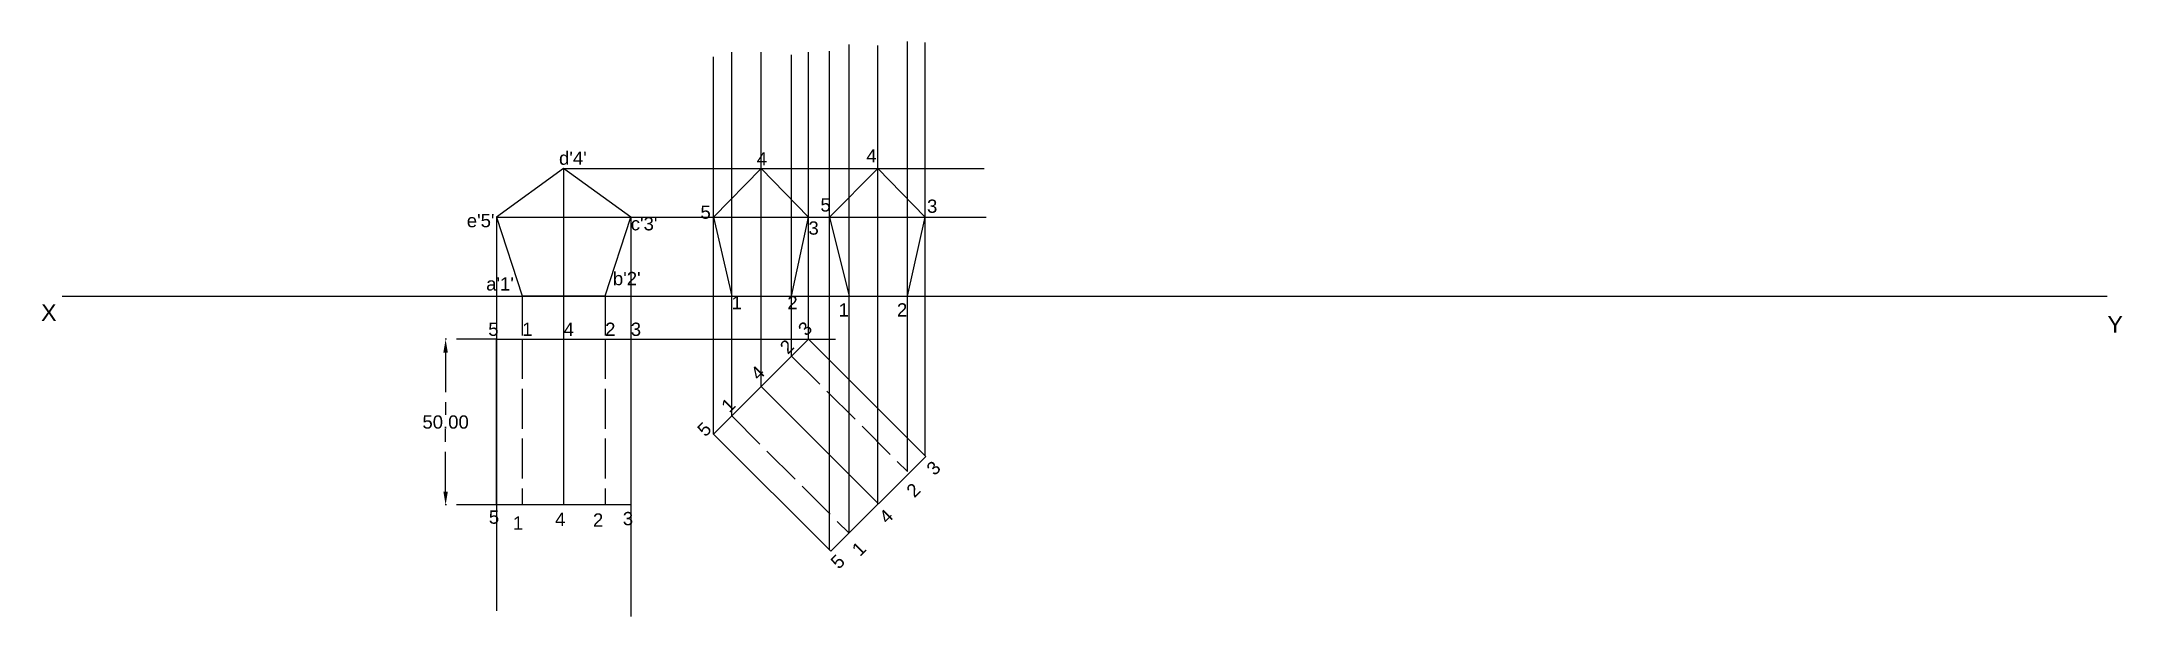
# Model space of a CAD drawing. Header units: millimetres. Extents: x 63 to 690, y 228 to 402.
import ezdxf

# ---------------------------------------------------------------- set-up
doc = ezdxf.new("R2010")
doc.units = ezdxf.units.MM
doc.header["$MEASUREMENT"] = 0
doc.linetypes.add('ACAD_ISO02W100', pattern=[15, 12, -3])
doc.styles.get("Standard").update_dxf_attribs({"font": 'arial.ttf'})
doc.dimstyles.get("Standard").update_dxf_attribs({"dimtxt": 4, "dimasz": 4, "dimexe": 0.18, "dimexo": 0.0625, "dimgap": 0.09, "dimtad": 0, "dimtih": 1, "dimtoh": 1, "dimzin": 0, "dimdsep": 46, "dimtxsty": 'Standard', "dimcen": 0.09, "dimclrd": 3, "dimadec": 0, "dimazin": 0, "dimtfac": 1, "dimtofl": 0, "dimtmove": 0, "dimatfit": 3, "dimfxl": 1, "dimtolj": 1, "dimtzin": 0, "dimarcsym": 0})

# ---------------------------------------------------------------- blocks, each defined once
blk = doc.blocks.new('*D1')
at = {"color": 0, "linetype": 'ACAD_ISO02W100', "lineweight": -2, "transparency": 16777216}
for p, q in [((200.01, 311.99), (184.54, 311.99)), ((200.01, 261.99), (184.54, 261.99))]:
    blk.add_line(p, q, dxfattribs=at)
at = {"color": 3, "linetype": 'ACAD_ISO02W100', "lineweight": -2, "transparency": 16777216}
for p, q in [((184.72, 307.99), (184.72, 289.13)), ((184.72, 265.99), (184.72, 284.86))]:
    blk.add_line(p, q, dxfattribs=at)
at = {"color": 3, "linetype": 'ACAD_ISO02W100', "transparency": 16777216}
for points in [[(184.05, 307.99), (185.39, 307.99), (184.72, 311.99)], [(184.05, 265.99), (185.39, 265.99), (184.72, 261.99)]]:
    blk.add_solid(points, dxfattribs=at)
at = {"layer": 'Defpoints', "color": 0, "linetype": 'ACAD_ISO02W100', "transparency": 16777216}
for p in [(200.07, 311.99), (184.72, 261.99), (200.07, 261.99)]:
    blk.add_point(p, dxfattribs=at)
at = {"color": 0, "linetype": 'ACAD_ISO02W100', "transparency": 16777216, "insert": (184.72, 286.99), "char_height": 4, "attachment_point": 5}
blk.add_mtext('\\A1;50.00', dxfattribs=at)

msp = doc.modelspace()

# ---------------------------------------------------------------- linework, layer by layer
at = {"color": 7, "true_color": 0xffffff}
for p, q in [((323.898, 379.151), (323.898, 401.831)), ((329.235, 377.718), (329.235, 401.545)), ((265.471, 367.021), (265.471, 397.244)), ((270.934, 366.307), (270.934, 398.678)), ((279.773, 368.449), (279.773, 398.678)), ((289.004, 366.664), (289.004, 397.817)), ((294.074, 369.52), (294.074, 398.678)), ((300.375, 382.305), (300.375, 398.964)), ((306.289, 379.151), (306.289, 400.971)), ((314.96, 376.858), (314.96, 400.685)), ((300.375, 248.489), (300.375, 382.305)), ((306.289, 253.499), (306.289, 379.151)), ((314.96, 262.169), (314.96, 376.858)), ((323.898, 272.031), (323.898, 379.151)), ((329.235, 276.834), (329.235, 377.718)), ((265.471, 283.392), (265.471, 367.021)), ((270.934, 288.855), (270.934, 366.307)), ((279.773, 297.693), (279.773, 368.449)), ((289.004, 306.925), (289.004, 366.664)), ((294.074, 311.995), (294.074, 369.52)), ((220.294, 363.566), (220.294, 311.995)), ((220.294, 363.566), (347.04, 363.566)), ((200.069, 348.871), (347.614, 348.871)), ((240.52, 311.995), (302.219, 311.995))]:
    msp.add_line(p, q, dxfattribs=at)
at = {"color": 1}
for p, q in [((279.773, 363.566), (314.96, 363.566)), ((294.074, 348.871), (300.375, 348.871)), ((220.294, 311.995), (220.294, 261.995)), ((220.294, 311.995), (220.294, 261.995)), ((279.773, 297.693), (315.128, 262.338)), ((279.773, 297.693), (315.128, 262.338))]:
    msp.add_line(p, q, dxfattribs=at)
for p, q in [((200.069, 348.871), (200.069, 230.064)), ((240.52, 348.871), (240.52, 228.336)), ((69.142, 325.039), (685.478, 325.039)), ((200.069, 311.995), (240.52, 311.995))]:
    msp.add_line(p, q)
at = {"color": 7, "linetype": 'ACAD_ISO02W100', "true_color": 0xffffff}
for p, q in [((207.794, 325.095), (207.794, 311.995)), ((232.794, 325.095), (232.794, 311.995))]:
    msp.add_line(p, q, dxfattribs=at)
at = {"color": 1, "linetype": 'ACAD_ISO02W100'}
for p, q in [((207.794, 311.995), (207.794, 261.995)), ((232.794, 311.995), (232.794, 261.995)), ((289.004, 306.925), (323.898, 272.031)), ((270.934, 288.855), (306.289, 253.499))]:
    msp.add_line(p, q, dxfattribs=at)
at = {"color": 1}
msp.add_lwpolyline([(207.794, 325.095), (232.794, 325.095), (240.52, 348.871), (220.294, 363.566), (200.069, 348.871)], close=True, dxfattribs=at)
for points in [[(270.934, 325.039), (289.004, 325.039), (294.074, 348.871), (279.773, 363.566), (265.471, 348.871), (270.934, 325.039)], [(306.289, 325.039), (323.898, 325.039), (329.235, 348.871), (314.96, 363.566), (300.375, 348.871), (306.289, 325.039)], [(200.069, 311.995), (240.52, 311.995), (240.52, 261.995), (200.069, 261.995), (200.069, 311.995)], [(265.471, 283.392), (294.074, 311.995), (329.43, 276.64), (300.827, 248.036), (265.471, 283.392)]]:
    msp.add_lwpolyline(points, dxfattribs=at)

# ---------------------------------------------------------------- texts
at = {"attachment_point": 1}
for s, width, insert, char_height in [("d'4'", 85.43511, (218.9, 368.644), 4), ("e'5'", 85.43511, (191.106, 349.787), 4), ("c'3'", 85.43511, (240.52, 348.849), 4), ("b'2'", 85.43511, (235.137, 332.303), 4), ("a'1'", 85.43511, (196.949, 330.69), 4), ('X', 61.76827, (62.818, 322.531), 5), ('Y', 77.83807, (685.523, 319.019), 5)]:
    msp.add_mtext_dynamic_manual_height_columns(s, width=width, gutter_width=1, heights=[0], dxfattribs=dict(at, insert=insert, char_height=char_height))
at = {"color": 7, "true_color": 0xffffff, "char_height": 4, "attachment_point": 1}
for s, width, insert in [('4', 44.40162, (278.481, 368.449)), ('4', 44.40162, (311.508, 369.348)), ('5', 44.40162, (261.515, 352.34)), ('5', 44.40162, (297.676, 354.539)), ('3', 44.40162, (329.802, 354.15)), ('3', 44.40162, (294.066, 347.552)), ('1', 44.40162, (270.934, 325.039)), ('2', 44.40162, (287.712, 325.039)), ('1', 44.40162, (303.176, 322.848)), ('2', 44.40162, (320.745, 322.848)), ('5', 95.95156, (197.571, 317.006)), ('1', 95.95156, (207.794, 317.006)), ('4', 95.95156, (220.294, 317.006)), ('2', 95.95156, (232.794, 317.006)), ('3', 95.95156, (240.52, 317.006)), ('5', 95.95156, (197.747, 260.312)), ('1', 95.95156, (204.988, 258.526)), ('4', 95.95156, (217.715, 259.655)), ('2', 95.95156, (229.126, 259.435)), ('3', 95.95156, (238.123, 259.874))]:
    msp.add_mtext_dynamic_manual_height_columns(s, width=width, gutter_width=1, heights=[0], dxfattribs=dict(at, insert=insert))
at = {"color": 7, "true_color": 0xffffff, "char_height": 4, "attachment_point": 1, "rotation": 45}
for s, insert in [('3', (290.531, 315.538)), ('2', (285.069, 310.075)), ('4', (276.23, 302.16)), ('1', (267.391, 292.398)), ('5', (260.162, 285.169)), ('3', (329.235, 273.445)), ('2', (323.183, 266.773)), ('4', (314.96, 258.86)), ('5', (300.375, 245.205)), ('1', (306.758, 249.062))]:
    msp.add_mtext_dynamic_manual_height_columns(s, width=95.95156, gutter_width=1, heights=[0], dxfattribs=dict(at, insert=insert))

# ---------------------------------------------------------------- dimensions: what is measured, and where the dimension line sits
at = {"color": 7, "linetype": 'ACAD_ISO02W100', "true_color": 0xffffff}
dim = msp.add_linear_dim(base=(184.72, 261.995), p1=(200.069, 311.995), p2=(200.069, 261.995), angle=90, dimstyle='Standard', dxfattribs=at)
dim.commit()
dim.dimension.update_dxf_attribs({"geometry": '*D1', "text_midpoint": (184.72, 286.995)})

doc.saveas('drawing.dxf')
